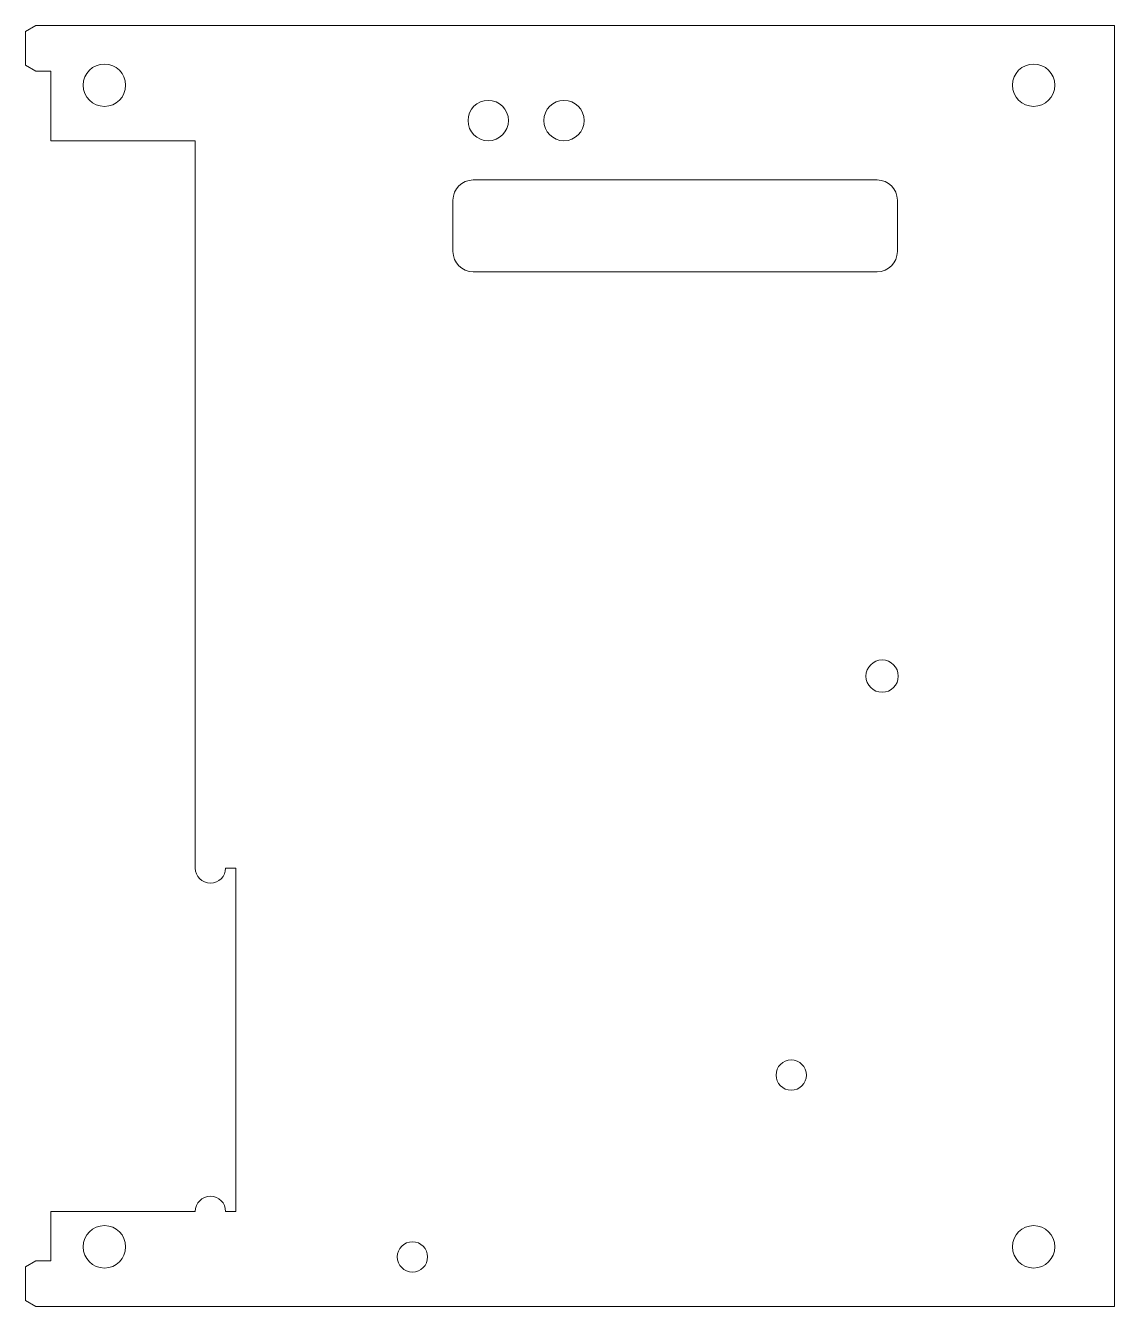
# Model space of a CAD drawing. Header units: millimetres. Extents: x 0 to 108, y 30 to 157.
import ezdxf

# ---------------------------------------------------------------- set-up
doc = ezdxf.new("R2010")
doc.units = ezdxf.units.MM

msp = doc.modelspace()

# ---------------------------------------------------------------- linework, layer by layer
at = {"color": 7, "linetype": 'Continuous', "lineweight": 15}
for p, q in [((1.37, 157.08), (0.37, 156.5)), ((0.37, 156.5), (0.37, 153.16)), ((108.17, 157.08), (1.37, 157.08)), ((108.17, 30.28), (108.17, 157.08)), ((0.37, 153.16), (1.37, 152.58)), ((1.37, 152.58), (2.87, 152.58)), ((2.87, 152.58), (2.87, 145.68)), ((17.17, 145.68), (2.87, 145.68)), ((17.17, 73.68), (17.17, 145.68)), ((84.68, 141.8), (44.68, 141.8)), ((42.68, 139.8), (42.68, 134.71)), ((86.68, 134.71), (86.68, 139.8)), ((44.68, 132.71), (84.68, 132.71)), ((21.17, 73.68), (20.17, 73.68)), ((21.17, 39.68), (21.17, 73.68)), ((2.87, 39.68), (2.87, 34.78)), ((2.87, 39.68), (17.17, 39.68)), ((20.17, 39.68), (21.17, 39.68)), ((1.37, 34.78), (0.37, 34.2)), ((2.87, 34.78), (1.37, 34.78)), ((0.37, 34.2), (0.37, 30.86)), ((0.37, 30.86), (1.37, 30.28)), ((1.37, 30.28), (108.17, 30.28))]:
    msp.add_line(p, q, dxfattribs=at)
for centre, radius in [((8.17, 151.18), 2.1), ((100.17, 151.18), 2.1), ((46.17, 147.68), 2), ((53.67, 147.68), 2), ((85.17, 92.68), 1.6), ((76.17, 53.18), 1.5), ((8.17, 36.18), 2.1), ((100.17, 36.18), 2.1), ((38.67, 35.18), 1.5)]:
    msp.add_circle(centre, radius, dxfattribs=at)
for centre, radius, start, end in [((44.68, 139.8), 2, 90, 180), ((84.68, 139.8), 2, 0, 90), ((44.68, 134.71), 2, 180, 270), ((84.68, 134.71), 2, 270, 0), ((18.67, 73.68), 1.5, 180, 0), ((18.67, 39.68), 1.5, 0, 180)]:
    msp.add_arc(centre, radius, start, end, dxfattribs=at)

doc.saveas('drawing.dxf')
